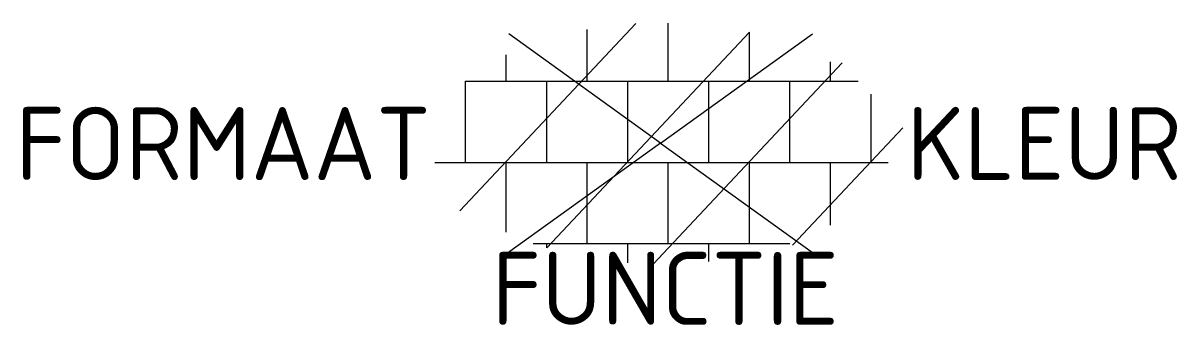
# Model space of a CAD drawing. Extents: x -15.7 to 12.7, y -4.5 to 3.
import ezdxf
from ezdxf.enums import TextEntityAlignment as Align

# ---------------------------------------------------------------- set-up
doc = ezdxf.new("R2010")
doc.units = 0
doc.styles.add('NLCS-ISO', font='NLCS-ISO.ttf')

msp = doc.modelspace()

# ---------------------------------------------------------------- linework, layer by layer
for p, q in [((-4.977, -1.66), (-0.635, 2.959)), ((-2.835, -2.573), (2.165, 2.747)), ((-0.212, -2.974), (4.455, 1.992)), ((3.225, -2.509), (5.945, 0.385))]:
    msp.add_line(p, q)
at = {"ltscale": 0.1}
for p, q in [((0.165, 1.536), (0.165, 2.972)), ((-0.027, 0.01), (-3.772, 2.706)), ((-1.835, 1.536), (-1.835, 2.812)), ((-0.027, 0.01), (3.719, 2.706)), ((2.165, 1.536), (2.165, 2.747)), ((-3.835, 1.536), (-3.835, 2.186)), ((4.165, 1.536), (4.165, 2.012)), ((-4.845, 1.536), (4.845, 1.536)), ((-4.835, -0.464), (-4.835, 1.536)), ((-2.835, -0.464), (-2.835, 1.536)), ((-0.835, -0.464), (-0.835, 1.536)), ((1.165, -0.464), (1.165, 1.536)), ((3.165, -0.464), (3.165, 1.536)), ((5.165, -0.464), (5.165, 1.214)), ((-0.027, 0.01), (-3.798, -2.705)), ((-0.027, 0.01), (3.744, -2.705)), ((-5.589, -0.464), (5.589, -0.464)), ((-3.835, -2.186), (-3.835, -0.464)), ((-1.835, -2.464), (-1.835, -0.464)), ((0.165, -2.464), (0.165, -0.464)), ((2.165, -2.464), (2.165, -0.464)), ((4.165, -2.012), (4.165, -0.464)), ((-3.164, -2.464), (3.164, -2.464)), ((-2.835, -2.573), (-2.835, -2.464)), ((-0.835, -2.94), (-0.835, -2.464)), ((1.165, -2.909), (1.165, -2.464))]:
    msp.add_line(p, q, dxfattribs=at)

# ---------------------------------------------------------------- texts
at = {"style": 'NLCS-ISO'}
msp.add_attdef('FORMAAT', text='40x40', height=1.8, dxfattribs=at).set_placement((-5.689, 0), align=Align.MIDDLE_RIGHT)
msp.add_attdef('KLEUR', text='G', height=1.8, dxfattribs=at).set_placement((6.045, 0), align=Align.MIDDLE_LEFT)
at = {"style": 'NLCS-ISO', "flags": 1}
msp.add_attdef('FUNCTIE', text='', height=1.8, dxfattribs=at).set_placement((0.089, -3.575), align=Align.MIDDLE_CENTER)

doc.saveas('drawing.dxf')
